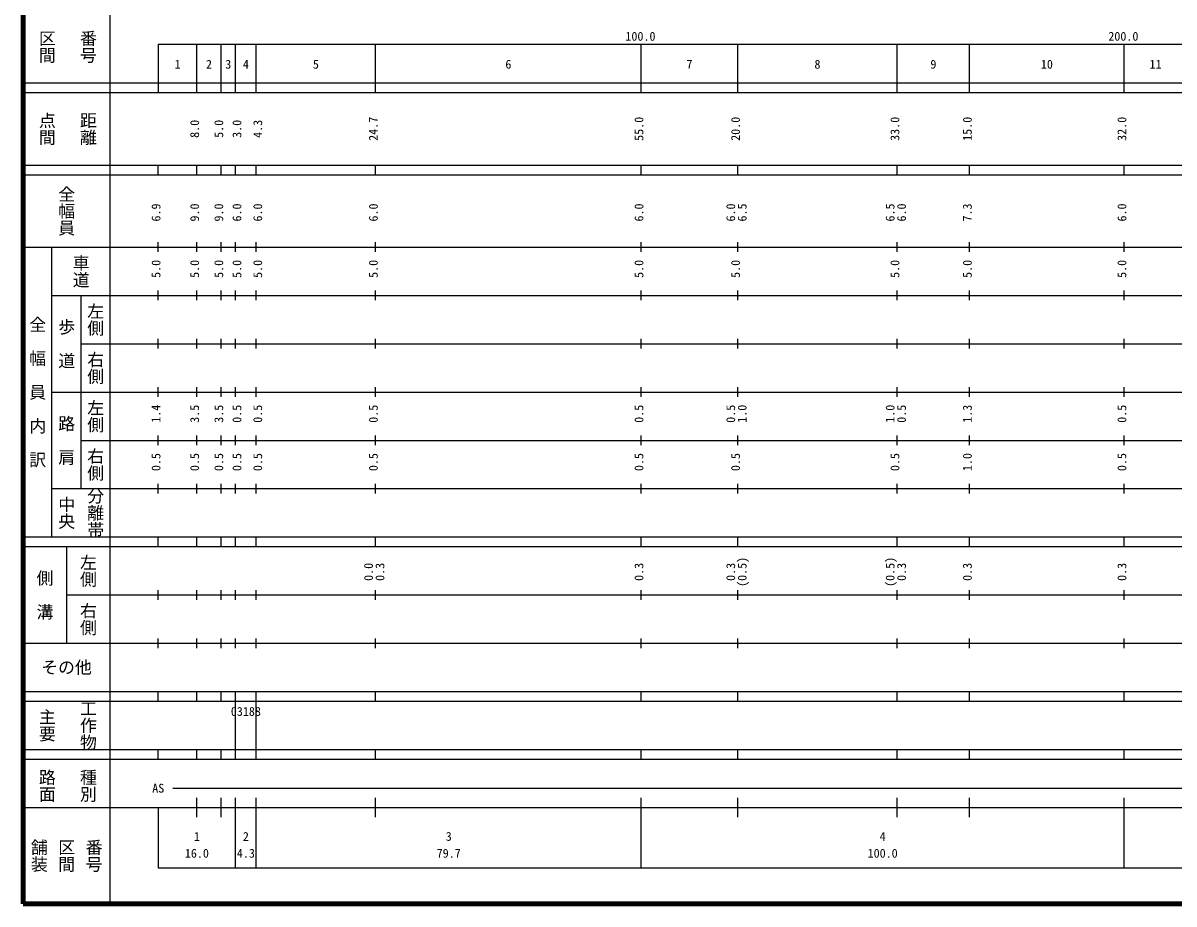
# Model space of a CAD drawing. Units: millimetres on the paper, enlarged 1000 times. Extents: x 40000 to 680000, y 20000 to 380000.
# Drawn here: x 40000 to 278322, y 20000 to 202409 of the extents above; entities that cross this region are included whole.
import ezdxf
from ezdxf.enums import TextEntityAlignment as Align

# ---------------------------------------------------------------- set-up
doc = ezdxf.new("R2010")
doc.units = ezdxf.units.MM
doc.header["$LTSCALE"] = 1000
doc.layers.add('M-TTL', color=2, linetype='Continuous', lineweight=140)
doc.layers.add('M-TTL-BAND', color=7, linetype='Continuous', lineweight=25)
doc.styles.add('@ＭＳ ゴシック', font='')
doc.styles.add('ＭＳ ゴシック', font='')
doc.styles.get('@ＭＳ ゴシック').set_extended_font_data('@MS Gothic')
doc.styles.get('ＭＳ ゴシック').set_extended_font_data('MS Gothic')

msp = doc.modelspace()

# ---------------------------------------------------------------- linework, layer by layer
at = {"layer": 'M-TTL'}
for p, q in [((40000, 380000), (40000, 20000)), ((40000, 20000), (680000, 20000))]:
    msp.add_line(p, q, dxfattribs=at)
at = {"layer": 'M-TTL-BAND'}
for p, q in [((58000, 370000), (58000, 20000)), ((68000, 198000), (579000, 198000)), ((68000, 198000), (68000, 188000)), ((76000, 188000), (76000, 198000)), ((81000, 188000), (81000, 198000)), ((84000, 188000), (84000, 198000)), ((88300, 188000), (88300, 198000)), ((113000, 188000), (113000, 198000)), ((168000, 188000), (168000, 198000)), ((188000, 188000), (188000, 198000)), ((221000, 188000), (221000, 198000)), ((236000, 188000), (236000, 198000)), ((268000, 188000), (268000, 198000)), ((40000, 190000), (579000, 190000)), ((40000, 188000), (579000, 188000)), ((40000, 173000), (579000, 173000)), ((68000, 171000), (68000, 173000)), ((76000, 171000), (76000, 173000)), ((81000, 171000), (81000, 173000)), ((84000, 171000), (84000, 173000)), ((88300, 171000), (88300, 173000)), ((113000, 171000), (113000, 173000)), ((168000, 171000), (168000, 173000)), ((188000, 171000), (188000, 173000)), ((221000, 171000), (221000, 173000)), ((236000, 171000), (236000, 173000)), ((268000, 171000), (268000, 173000)), ((40000, 171000), (579000, 171000)), ((40000, 156000), (579000, 156000)), ((46000, 96000), (46000, 156000)), ((68000, 155000), (68000, 157000)), ((76000, 155000), (76000, 157000)), ((81000, 155000), (81000, 157000)), ((84000, 155000), (84000, 157000)), ((88300, 155000), (88300, 157000)), ((113000, 155000), (113000, 157000)), ((168000, 155000), (168000, 157000)), ((188000, 155000), (188000, 157000)), ((221000, 155000), (221000, 157000)), ((236000, 155000), (236000, 157000)), ((268000, 155000), (268000, 157000)), ((46000, 146000), (579000, 146000)), ((52000, 146000), (52000, 106000)), ((68000, 145000), (68000, 147000)), ((76000, 145000), (76000, 147000)), ((81000, 145000), (81000, 147000)), ((84000, 145000), (84000, 147000)), ((88300, 145000), (88300, 147000)), ((113000, 145000), (113000, 147000)), ((168000, 145000), (168000, 147000)), ((188000, 145000), (188000, 147000)), ((221000, 145000), (221000, 147000)), ((236000, 145000), (236000, 147000)), ((268000, 145000), (268000, 147000)), ((52000, 136000), (579000, 136000)), ((68000, 135000), (68000, 137000)), ((76000, 135000), (76000, 137000)), ((81000, 135000), (81000, 137000)), ((84000, 135000), (84000, 137000)), ((88300, 135000), (88300, 137000)), ((113000, 135000), (113000, 137000)), ((168000, 135000), (168000, 137000)), ((188000, 135000), (188000, 137000)), ((221000, 135000), (221000, 137000)), ((236000, 135000), (236000, 137000)), ((268000, 135000), (268000, 137000)), ((68000, 125000), (68000, 127000)), ((76000, 125000), (76000, 127000)), ((81000, 125000), (81000, 127000)), ((84000, 125000), (84000, 127000)), ((88300, 125000), (88300, 127000)), ((113000, 125000), (113000, 127000)), ((168000, 125000), (168000, 127000)), ((188000, 125000), (188000, 127000)), ((221000, 125000), (221000, 127000)), ((236000, 125000), (236000, 127000)), ((268000, 125000), (268000, 127000)), ((46000, 126000), (579000, 126000)), ((68000, 115000), (68000, 117000)), ((76000, 115000), (76000, 117000)), ((81000, 115000), (81000, 117000)), ((84000, 115000), (84000, 117000)), ((88300, 115000), (88300, 117000)), ((113000, 115000), (113000, 117000)), ((168000, 115000), (168000, 117000)), ((188000, 115000), (188000, 117000)), ((221000, 115000), (221000, 117000)), ((236000, 115000), (236000, 117000)), ((268000, 115000), (268000, 117000)), ((52000, 116000), (579000, 116000)), ((46000, 106000), (579000, 106000)), ((68000, 105000), (68000, 107000)), ((76000, 105000), (76000, 107000)), ((81000, 105000), (81000, 107000)), ((84000, 105000), (84000, 107000)), ((88300, 105000), (88300, 107000)), ((113000, 105000), (113000, 107000)), ((168000, 105000), (168000, 107000)), ((188000, 105000), (188000, 107000)), ((221000, 105000), (221000, 107000)), ((236000, 105000), (236000, 107000)), ((268000, 105000), (268000, 107000)), ((40000, 96000), (579000, 96000)), ((68000, 94000), (68000, 96000)), ((76000, 94000), (76000, 96000)), ((81000, 94000), (81000, 96000)), ((84000, 94000), (84000, 96000)), ((88300, 94000), (88300, 96000)), ((113000, 94000), (113000, 96000)), ((168000, 94000), (168000, 96000)), ((188000, 94000), (188000, 96000)), ((221000, 94000), (221000, 96000)), ((236000, 94000), (236000, 96000)), ((268000, 94000), (268000, 96000)), ((40000, 94000), (579000, 94000)), ((49000, 94000), (49000, 74000)), ((49000, 84000), (579000, 84000)), ((68000, 83000), (68000, 85000)), ((76000, 83000), (76000, 85000)), ((81000, 83000), (81000, 85000)), ((84000, 83000), (84000, 85000)), ((88300, 83000), (88300, 85000)), ((113000, 83000), (113000, 85000)), ((168000, 83000), (168000, 85000)), ((188000, 83000), (188000, 85000)), ((221000, 83000), (221000, 85000)), ((236000, 83000), (236000, 85000)), ((268000, 83000), (268000, 85000)), ((40000, 74000), (579000, 74000)), ((68000, 73000), (68000, 75000)), ((76000, 73000), (76000, 75000)), ((81000, 73000), (81000, 75000)), ((84000, 73000), (84000, 75000)), ((88300, 73000), (88300, 75000)), ((113000, 73000), (113000, 75000)), ((168000, 73000), (168000, 75000)), ((188000, 73000), (188000, 75000)), ((221000, 73000), (221000, 75000)), ((236000, 73000), (236000, 75000)), ((268000, 73000), (268000, 75000)), ((40000, 64000), (579000, 64000)), ((40000, 62000), (579000, 62000)), ((68000, 62000), (68000, 64000)), ((76000, 62000), (76000, 64000)), ((81000, 62000), (81000, 64000)), ((84000, 62000), (84000, 64000)), ((84000, 52000), (84000, 62000)), ((88300, 62000), (88300, 64000)), ((88300, 52000), (88300, 62000)), ((113000, 62000), (113000, 64000)), ((168000, 62000), (168000, 64000)), ((188000, 62000), (188000, 64000)), ((221000, 62000), (221000, 64000)), ((236000, 62000), (236000, 64000)), ((268000, 62000), (268000, 64000)), ((40000, 52000), (579000, 52000)), ((68000, 50000), (68000, 52000)), ((76000, 50000), (76000, 52000)), ((81000, 50000), (81000, 52000)), ((84000, 50000), (84000, 52000)), ((88300, 50000), (88300, 52000)), ((113000, 50000), (113000, 52000)), ((168000, 50000), (168000, 52000)), ((188000, 50000), (188000, 52000)), ((221000, 50000), (221000, 52000)), ((236000, 50000), (236000, 52000)), ((268000, 50000), (268000, 52000)), ((40000, 50000), (579000, 50000)), ((71000, 44000), (565000, 44000)), ((76000, 38000), (76000, 42000)), ((81000, 38000), (81000, 42000)), ((84000, 27500), (84000, 42000)), ((88300, 27500), (88300, 42000)), ((113000, 38000), (113000, 42000)), ((168000, 27500), (168000, 42000)), ((188000, 38000), (188000, 42000)), ((221000, 38000), (221000, 42000)), ((236000, 38000), (236000, 42000)), ((268000, 27500), (268000, 42000)), ((40000, 40000), (579000, 40000)), ((68000, 40000), (68000, 27500)), ((68000, 27500), (579000, 27500))]:
    msp.add_line(p, q, dxfattribs=at)

# ---------------------------------------------------------------- texts
at = {"layer": 'M-TTL-BAND', "style": '@ＭＳ ゴシック'}
for s, p in [('区間', (45000, 197500)), ('番号', (53500, 197500)), ('点間', (45000, 180500)), ('距離', (53500, 180500)), ('全幅員', (49000, 163500)), ('車道', (52000, 151000)), ('左側', (55000, 141000)), ('全\u3000幅\u3000員\u3000内\u3000訳', (43000, 126000)), ('歩\u3000道', (49000, 136000)), ('右側', (55000, 131000)), ('左側', (55000, 121000)), ('路\u3000肩', (49000, 116000)), ('右側', (55000, 111000)), ('分離帯', (55000, 101000)), ('中央', (49000, 101000)), ('左側', (53500, 89000)), ('側\u3000溝', (44500, 84000)), ('右側', (53500, 79000)), ('主要', (45000, 57000)), ('工作物', (53500, 57000)), ('路面', (45000, 44500)), ('種別', (53500, 44500)), ('舗装', (43333, 30000)), ('区間', (49000, 30000)), ('番号', (54667, 30000))]:
    msp.add_text(s, height=2566, rotation=270, dxfattribs=at).set_placement(p, align=Align.MIDDLE_CENTER)
at = {"layer": 'M-TTL-BAND', "style": 'ＭＳ ゴシック'}
for s, p in [('100.0', (167844, 198195)), ('200.0', (267844, 198195)), ('1', (72000, 192405)), ('2', (78500, 192405)), ('3', (82500, 192405)), ('4', (86150, 192405)), ('5', (100650, 192405)), ('6', (140500, 192405)), ('7', (178000, 192405)), ('8', (204500, 192405)), ('9', (228500, 192405)), ('10', (252000, 192405)), ('11', (274500, 192405)), ('AS', (68000, 42500)), ('1', (76000, 32523)), ('2', (86150, 32523)), ('3', (128150, 32523)), ('4', (218000, 32523)), ('16.0', (76000, 29033)), ('4.3', (86150, 29033)), ('79.7', (128150, 29033)), ('100.0', (218000, 29033))]:
    msp.add_text(s, height=1833, dxfattribs=at).set_placement(p, align=Align.BOTTOM_CENTER)
for s, p in [('8.0', (77000, 180500)), ('5.0', (82000, 180500)), ('3.0', (85758, 180500)), ('4.3', (90058, 180500)), ('24.7', (114000, 180500)), ('55.0', (169000, 180500)), ('20.0', (189000, 180500)), ('33.0', (222000, 180500)), ('15.0', (237000, 180500)), ('32.0', (269000, 180500)), ('6.9', (69000, 163174)), ('9.0', (77000, 163174)), ('9.0', (82000, 163174)), ('6.0', (85758, 163174)), ('6.0', (90058, 163174)), ('6.0', (114000, 163174)), ('6.0', (169000, 163174)), ('6.0', (188000, 163174)), ('6.5', (190370, 163174)), ('6.5', (221000, 163174)), ('6.0', (223370, 163174)), ('7.3', (237000, 163174)), ('6.0', (269000, 163174)), ('5.0', (69000, 151500)), ('5.0', (77000, 151500)), ('5.0', (82000, 151500)), ('5.0', (85758, 151500)), ('5.0', (90058, 151500)), ('5.0', (114000, 151500)), ('5.0', (169000, 151500)), ('5.0', (189000, 151500)), ('5.0', (222000, 151500)), ('5.0', (237000, 151500)), ('5.0', (269000, 151500)), ('1.4', (69000, 121500)), ('3.5', (77000, 121500)), ('3.5', (82000, 121500)), ('0.5', (85758, 121500)), ('0.5', (90058, 121500)), ('0.5', (114000, 121500)), ('0.5', (169000, 121500)), ('0.5', (188000, 121500)), ('1.0', (190370, 121500)), ('1.0', (221000, 121500)), ('0.5', (223370, 121500)), ('1.3', (237000, 121500)), ('0.5', (269000, 121500)), ('0.5', (69000, 111500)), ('0.5', (77000, 111500)), ('0.5', (82000, 111500)), ('0.5', (85758, 111500)), ('0.5', (90058, 111500)), ('0.5', (114000, 111500)), ('0.5', (169000, 111500)), ('0.5', (189000, 111500)), ('0.5', (222000, 111500)), ('1.0', (237000, 111500)), ('0.5', (269000, 111500)), ('(0.5)', (190370, 88764)), ('(0.5)', (221000, 88764)), ('0.0', (113000, 88764)), ('0.3', (115370, 88764)), ('0.3', (169000, 88764)), ('0.3', (188000, 88764)), ('0.3', (223370, 88764)), ('0.3', (237000, 88764)), ('0.3', (269000, 88764))]:
    msp.add_text(s, height=1833, rotation=90, dxfattribs=at).set_placement(p, align=Align.BOTTOM_CENTER)
msp.add_text('その他', height=2566, dxfattribs=at).set_placement((49000, 69000), align=Align.MIDDLE_CENTER)
msp.add_text('03188', height=1833, dxfattribs=at).set_placement((83025, 58405), align=Align.BOTTOM_LEFT)

doc.saveas('drawing.dxf')
